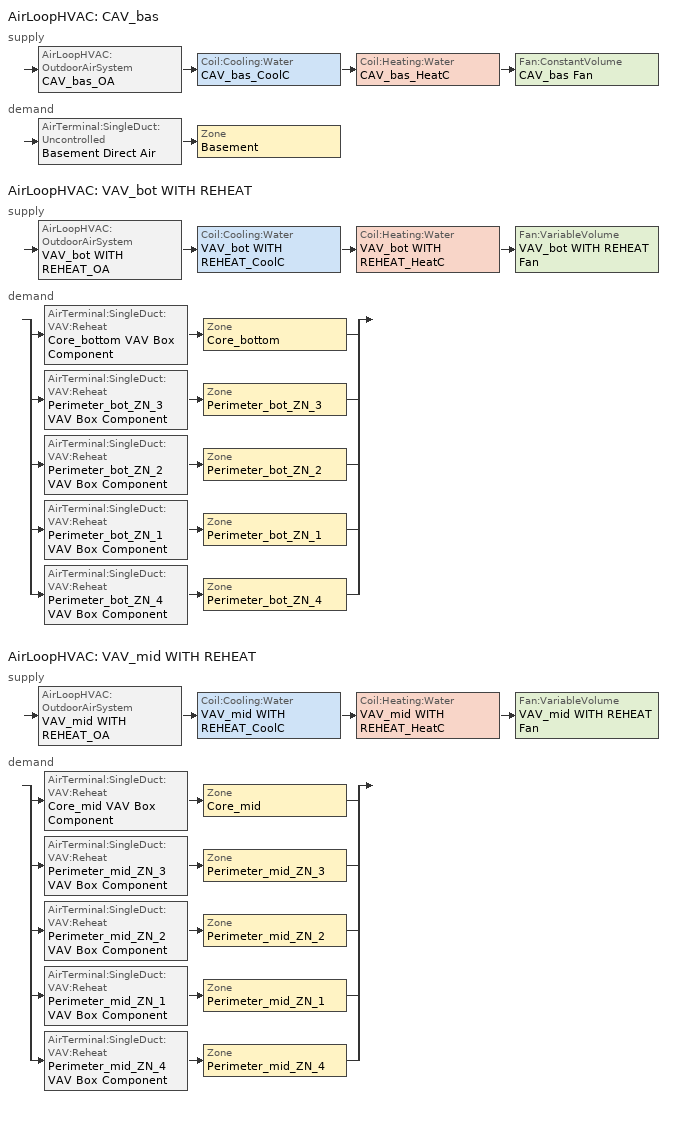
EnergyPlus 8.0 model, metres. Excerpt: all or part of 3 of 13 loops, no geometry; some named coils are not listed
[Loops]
AirLoopHVAC 'CAV_bas'
 supply: AirLoopHVAC:OutdoorAirSystem 'CAV_bas_OA' > Coil:Cooling:Water 'CAV_bas_CoolC' > Coil:Heating:Water 'CAV_bas_HeatC' > Fan:ConstantVolume 'CAV_bas Fan'
 demand: AirTerminal:SingleDuct:Uncontrolled 'Basement Direct Air' > Zone 'Basement'
AirLoopHVAC 'VAV_bot WITH REHEAT'
 supply: AirLoopHVAC:OutdoorAirSystem 'VAV_bot WITH REHEAT_OA' > Coil:Cooling:Water 'VAV_bot WITH REHEAT_CoolC' > Coil:Heating:Water 'VAV_bot WITH REHEAT_HeatC' > Fan:VariableVolume 'VAV_bot WITH REHEAT Fan'
 demand: split
  | AirTerminal:SingleDuct:VAV:Reheat 'Core_bottom VAV Box Component' > Zone 'Core_bottom'
  | AirTerminal:SingleDuct:VAV:Reheat 'Perimeter_bot_ZN_3 VAV Box Component' > Zone 'Perimeter_bot_ZN_3'
  | AirTerminal:SingleDuct:VAV:Reheat 'Perimeter_bot_ZN_2 VAV Box Component' > Zone 'Perimeter_bot_ZN_2'
  | AirTerminal:SingleDuct:VAV:Reheat 'Perimeter_bot_ZN_1 VAV Box Component' > Zone 'Perimeter_bot_ZN_1'
  | AirTerminal:SingleDuct:VAV:Reheat 'Perimeter_bot_ZN_4 VAV Box Component' > Zone 'Perimeter_bot_ZN_4'
AirLoopHVAC 'VAV_mid WITH REHEAT'
 supply: AirLoopHVAC:OutdoorAirSystem 'VAV_mid WITH REHEAT_OA' > Coil:Cooling:Water 'VAV_mid WITH REHEAT_CoolC' > Coil:Heating:Water 'VAV_mid WITH REHEAT_HeatC' > Fan:VariableVolume 'VAV_mid WITH REHEAT Fan'
 demand: split
  | AirTerminal:SingleDuct:VAV:Reheat 'Core_mid VAV Box Component' > Zone 'Core_mid'
  | AirTerminal:SingleDuct:VAV:Reheat 'Perimeter_mid_ZN_3 VAV Box Component' > Zone 'Perimeter_mid_ZN_3'
  | AirTerminal:SingleDuct:VAV:Reheat 'Perimeter_mid_ZN_2 VAV Box Component' > Zone 'Perimeter_mid_ZN_2'
  | AirTerminal:SingleDuct:VAV:Reheat 'Perimeter_mid_ZN_1 VAV Box Component' > Zone 'Perimeter_mid_ZN_1'
  | AirTerminal:SingleDuct:VAV:Reheat 'Perimeter_mid_ZN_4 VAV Box Component' > Zone 'Perimeter_mid_ZN_4'
[Sizing:Zone] Zone Cooling Design Supply Air Temperature Input Method=SupplyAirTemperature; Zone Cooling Design Supply Air Temperature {C}=12.8; Zone Heating Design Supply Air Temperature Input Method=SupplyAirTemperature; Zone Heating Design Supply Air Temperature {C}=40; Zone Cooling Design Supply Air Humidity Ratio {kg-H2O/kg-air}=0.0085; Zone Heating Design Supply Air Humidity Ratio {kg-H2O/kg-air}=0.008; Zone Heating Sizing Factor=0; Zone Cooling Sizing Factor=0; Cooling Design Air Flow Method=DesignDay; Cooling Design Air Flow Rate {m3/s}=0; Cooling Minimum Air Flow {m3/s}=0; Cooling Minimum Air Flow Fraction=0; Heating Design Air Flow Method=DesignDay; Heating Design Air Flow Rate {m3/s}=0
Name | Design Specification Outdoor Air Object
Basement | SZ DSOA Basement
Core_bottom | SZ DSOA Core_bottom
Core_mid | SZ DSOA Core_mid
Perimeter_bot_ZN_3 | SZ DSOA Perimeter_bot_ZN_3
Perimeter_bot_ZN_2 | SZ DSOA Perimeter_bot_ZN_2
Perimeter_bot_ZN_1 | SZ DSOA Perimeter_bot_ZN_1
Perimeter_bot_ZN_4 | SZ DSOA Perimeter_bot_ZN_4
Perimeter_mid_ZN_3 | SZ DSOA Perimeter_mid_ZN_3
Perimeter_mid_ZN_2 | SZ DSOA Perimeter_mid_ZN_2
Perimeter_mid_ZN_1 | SZ DSOA Perimeter_mid_ZN_1
Perimeter_mid_ZN_4 | SZ DSOA Perimeter_mid_ZN_4
[DesignSpecification:OutdoorAir]
Name | Outdoor Air Method | outside air flow per zone area {m3/s-m2} | Outdoor Air Flow per Zone {m3/s} | Zone Outdoor Air Method | Outdoor Air Flow per Person {m3/s-person} | Outdoor Air Flow per Zone Floor Area {m3/s-m2}
SZ DSOA Basement; SZ DSOA Core_bottom; SZ DSOA Core_mid; SZ DSOA Perimeter_bot_ZN_3; SZ DSOA Perimeter_bot_ZN_2; SZ DSOA Perimeter_bot_ZN_1; SZ DSOA Perimeter_bot_ZN_4; SZ DSOA Perimeter_mid_ZN_3; SZ DSOA Perimeter_mid_ZN_2; SZ DSOA Perimeter_mid_ZN_1; SZ DSOA Perimeter_mid_ZN_4 | Flow/Area | 0.000431773 | 0
CM DSOA Core_bottom; CM DSOA Perimeter_bot_ZN_1; CM DSOA Perimeter_bot_ZN_2; CM DSOA Perimeter_bot_ZN_3; CM DSOA Perimeter_bot_ZN_4; CM DSOA Core_mid; CM DSOA Perimeter_mid_ZN_1; CM DSOA Perimeter_mid_ZN_2; CM DSOA Perimeter_mid_ZN_3; CM DSOA Perimeter_mid_ZN_4 |  |  |  | Sum | 1e-08 | 0.000431773
[Sizing:System] Type of Load to Size On=Sensible; Preheat Design Temperature {C}=7; Preheat Design Humidity Ratio {kgWater/kgDryAir}=0.008; Precool Design Temperature {C}=12.8; Precool Design Humidity Ratio {kgWater/kgDryAir}=0.008; Central Cooling Design Supply Air Temperature {C}=12.8; Sizing Option=Coincident; 100% Outdoor Air in Cooling=No; 100% Outdoor Air in Heating=No; Central Cooling Design Supply Air Humidity Ratio {kg-H2O/kg-Air}=0.0085; Central Heating Design Supply Air Humidity Ratio {kgWater/kgDryAir}=0.008; Cooling Design Air Flow Method=DesignDay; Cooling Design Air Flow Rate {m3/s}=0; Heating Design Air Flow Method=DesignDay; Heating Design Air Flow Rate {m3/s}=0; System Outdoor Air Method=ZoneSum
Name | Design Outdoor Air Flow Rate {m3/s} | Minimum System Air Flow Ratio | Central Heating Design Supply Air Temperature {C}
CAV_bas | AUTOSIZE | 1 | 40
VAV_bot WITH REHEAT | 2.53804 | 0.3 | 12.8
VAV_mid WITH REHEAT | 25.3803 | 0.3 | 12.8
[AirLoopHVAC] Design Supply Air Flow Rate {m3/s}=AUTOSIZE
CAV_bas; VAV_bot WITH REHEAT; VAV_mid WITH REHEAT
[SetpointManager:SingleZone:Reheat]
CAV_bas SupAirTemp Manager: Control Variable=Temperature; Minimum Supply Air Temperature {C}=10; Maximum Supply Air Temperature {C}=50; Control Zone=Basement; Setpoint Node or NodeList=CAV_bas Supply Equipment Outlet Node
[SetpointManager:OutdoorAirReset] Control Variable=Temperature; Setpoint at Outdoor Low Temperature {C}=15.6; Outdoor Low Temperature {C}=10; Setpoint at Outdoor High Temperature {C}=12.8; Outdoor High Temperature {C}=21.1
Name | Setpoint Node or NodeList
VAV_bot Supply Air Temperature Manager | VAV_bot WITH REHEAT Supply Equipment Outlet Node
VAV_mid Supply Air Temperature Manager | VAV_mid WITH REHEAT Supply Equipment Outlet Node
[SetpointManager:MixedAir] Control Variable=Temperature
Name | Setpoint Node or NodeList
CAV_bas_CoolC SAT Manager | CAV_bas_CoolC-CAV_HeatCNode
CAV_bas_HeatC SAT Manager | CAV_bas_HeatC-CAV_FanNode
CAV_bas_OAMixed Air Temp Manager | CAV_bas_OA-CAV_CoolCNode
VAV_bot WITH REHEAT_CoolC SAT Manager | VAV_bot WITH REHEAT_CoolC-VAV WITH REHEAT_HeatCNode
VAV_bot WITH REHEAT_HeatC SAT Manager | VAV_bot WITH REHEAT_HeatC-VAV WITH REHEAT FanNode
VAV_bot WITH REHEAT_OAMixed Air Temp Manager | VAV_bot WITH REHEAT_OA-VAV WITH REHEAT_CoolCNode
VAV_mid WITH REHEAT_CoolC SAT Manager | VAV_mid WITH REHEAT_CoolC-VAV WITH REHEAT_HeatCNode
VAV_mid WITH REHEAT_HeatC SAT Manager | VAV_mid WITH REHEAT_HeatC-VAV WITH REHEAT FanNode
VAV_mid WITH REHEAT_OAMixed Air Temp Manager | VAV_mid WITH REHEAT_OA-VAV WITH REHEAT_CoolCNode
[SetpointManager:OutdoorAirPretreat] Control Variable=Temperature; Minimum Setpoint Temperature {C}=-99; Maximum Setpoint Temperature {C}=99; Minimum Setpoint Humidity Ratio {kgWater/kgDryAir}=0.00001; Maximum Setpoint Humidity Ratio {kgWater/kgDryAir}=1
Name | Setpoint Node or NodeList
CAV_bas Heat Exhchanger Supply Air Temp Manager | CAV_bas Heat Recovery Outlet Node
VAV_bot WITH REHEAT Heat Exhchanger Supply Air Temp Manager | VAV_bot WITH REHEAT Heat Recovery Outlet Node
VAV_mid WITH REHEAT Heat Exhchanger Supply Air Temp Manager | VAV_mid WITH REHEAT Heat Recovery Outlet Node
[Controller:WaterCoil] Control Variable=Temperature; Actuator Variable=FLOW; Maximum Actuated Flow {m3/s}=AUTOSIZE; Minimum Actuated Flow {m3/s}=0
Name | Action | Controller Convergence Tolerance {deltaC}
CAV_bas_CoolC_Controller; VAV_bot WITH REHEAT_CoolC_Controller; VAV_mid WITH REHEAT_CoolC_Controller | REVERSE
CAV_bas_HeatC_Controller; VAV_bot WITH REHEAT_HeatC_Controller; VAV_mid WITH REHEAT_HeatC_Controller | NORMAL | 0.0001
[Controller:OutdoorAir] Maximum Outdoor Air Flow Rate {m3/s}=AUTOSIZE; Economizer Control Type=DifferentialDryBulb; Economizer Control Action Type=ModulateFlow; Lockout Type=NoLockout; Minimum Limit Type=FixedMinimum; Minimum Outdoor Air Schedule=MinOA_MotorizedDamper_Sched
Name | Minimum Outdoor Air Flow Rate {m3/s} | Heat Recovery Bypass Control Type!- Heat Recovery Bypass Control Type!- Heat Recovery Bypass Control Type!- Heat Recovery Bypass Control Type!- Heat Recovery Bypass Control Type | Minimum Outdoor Air Flow Rate {m3/s}                      !- Minimum Outdoor Air Flow Rate {m3/s}
CAV_bas_OA_Controller | AUTOSIZE | BypassWhenOAFlowGreaterThanMinimum
VAV_bot WITH REHEAT_OA_Controller; VAV_mid WITH REHEAT_OA_Controller |  |  | AUTOSIZE
[Controller:MechanicalVentilation]
VAV_bot WITH REHEAT_DCV: ALWAYS_ON, Yes, VentilationRateProcedure, Core_bottom, CM DSOA Core_bottom, CM DSZAD Core_bottom, Perimeter_bot_ZN_1, CM DSOA Perimeter_bot_ZN_1, CM DSZAD Perimeter_bot_ZN_1, Perimeter_bot_ZN_2, CM DSOA Perimeter_bot_ZN_2, CM DSZAD Perimeter_bot_ZN_2, Perimeter_bot_ZN_3, CM DSOA Perimeter_bot_ZN_3, CM DSZAD Perimeter_bot_ZN_3, Perimeter_bot_ZN_4, CM DSOA Perimeter_bot_ZN_4, CM DSZAD Perimeter_bot_ZN_4
VAV_mid WITH REHEAT_DCV: ALWAYS_ON, Yes, VentilationRateProcedure, Core_mid, CM DSOA Core_mid, CM DSZAD Core_mid, Perimeter_mid_ZN_1, CM DSOA Perimeter_mid_ZN_1, CM DSZAD Perimeter_mid_ZN_1, Perimeter_mid_ZN_2, CM DSOA Perimeter_mid_ZN_2, CM DSZAD Perimeter_mid_ZN_2, Perimeter_mid_ZN_3, CM DSOA Perimeter_mid_ZN_3, CM DSZAD Perimeter_mid_ZN_3, Perimeter_mid_ZN_4, CM DSOA Perimeter_mid_ZN_4, CM DSZAD Perimeter_mid_ZN_4
[DesignSpecification:ZoneAirDistribution]
CM DSZAD Core_bottom; CM DSZAD Core_mid: Zone Air Distribution Effectiveness in Cooling Mode 1=1; Zone Air Distribution Effectiveness in Heating Mode 1=1
CM DSZAD Perimeter_bot_ZN_1; CM DSZAD Perimeter_mid_ZN_1: Zone Air Distribution Effectiveness in Cooling Mode 2=1; Zone Air Distribution Effectiveness in Heating Mode 2=1
CM DSZAD Perimeter_bot_ZN_2; CM DSZAD Perimeter_mid_ZN_2: Zone Air Distribution Effectiveness in Cooling Mode 3=1; Zone Air Distribution Effectiveness in Heating Mode 3=1
CM DSZAD Perimeter_bot_ZN_3; CM DSZAD Perimeter_mid_ZN_3: Zone Air Distribution Effectiveness in Cooling Mode 4=1; Zone Air Distribution Effectiveness in Heating Mode 4=1
CM DSZAD Perimeter_bot_ZN_4; CM DSZAD Perimeter_mid_ZN_4: Zone Air Distribution Effectiveness in Cooling Mode 5=1; Zone Air Distribution Effectiveness in Heating Mode 5=1
[Zone equipment]
Basement: Basement Direct Air
Core_bottom: Core_bottom VAV Box Component
Core_mid: Core_mid VAV Box Component
Perimeter_bot_ZN_3: Perimeter_bot_ZN_3 VAV Box Component
Perimeter_bot_ZN_2: Perimeter_bot_ZN_2 VAV Box Component
Perimeter_bot_ZN_1: Perimeter_bot_ZN_1 VAV Box Component
Perimeter_bot_ZN_4: Perimeter_bot_ZN_4 VAV Box Component
Perimeter_mid_ZN_3: Perimeter_mid_ZN_3 VAV Box Component
Perimeter_mid_ZN_2: Perimeter_mid_ZN_2 VAV Box Component
Perimeter_mid_ZN_1: Perimeter_mid_ZN_1 VAV Box Component
Perimeter_mid_ZN_4: Perimeter_mid_ZN_4 VAV Box Component
[AirTerminal:SingleDuct:Uncontrolled]
Basement Direct Air: Availability Schedule=ALWAYS_ON; Maximum Air Flow Rate {m3/s}=AUTOSIZE
[AirTerminal:SingleDuct:VAV:Reheat] Availability Schedule=ALWAYS_ON; Maximum Air Flow Rate {m3/s}=AUTOSIZE; Zone Minimum Air Flow Input Method=Constant; Maximum Hot Water or Steam Flow Rate {m3/s}=AUTOSIZE; Minimum Hot Water or Steam Flow Rate {m3/s}=0; Convergence Tolerance=0.001; Damper Heating Action=reverse; Maximum Flow Fraction During Reheat=0.5; Maximum Reheat Air Temperature {C}=40
Name | Constant Minimum Air Flow Fraction | Reheat Coil | Constant Minimum Air Flow Fractionrac
Core_bottom VAV Box Component | 0.294856 | Core_bottom VAV Box Reheat Coil
Core_mid VAV Box Component |  | Core_mid VAV Box Reheat Coil | 0.342229
Perimeter_bot_ZN_3 VAV Box Component | 0.232959 | Perimeter_bot_ZN_3 VAV Box Reheat Coil
Perimeter_bot_ZN_2 VAV Box Component | 0.2 | Perimeter_bot_ZN_2 VAV Box Reheat Coil
Perimeter_bot_ZN_1 VAV Box Component | 0.2 | Perimeter_bot_ZN_1 VAV Box Reheat Coil
Perimeter_bot_ZN_4 VAV Box Component | 0.2 | Perimeter_bot_ZN_4 VAV Box Reheat Coil
Perimeter_mid_ZN_3 VAV Box Component | 0.271494 | Perimeter_mid_ZN_3 VAV Box Reheat Coil
Perimeter_mid_ZN_2 VAV Box Component | 0.2 | Perimeter_mid_ZN_2 VAV Box Reheat Coil
Perimeter_mid_ZN_1 VAV Box Component | 0.2 | Perimeter_mid_ZN_1 VAV Box Reheat Coil
Perimeter_mid_ZN_4 VAV Box Component | 0.2 | Perimeter_mid_ZN_4 VAV Box Reheat Coil
[ZoneControl:Thermostat] Control Type Schedule=Dual Zone Control Type Sched
Name | Zone or ZoneList | Control 1
Basement Thermostat | Basement | Basement DualSPSched
Core_bottom Thermostat | Core_bottom | Core_bottom DualSPSched
Core_mid Thermostat | Core_mid | Core_mid DualSPSched
Perimeter_bot_ZN_3 Thermostat | Perimeter_bot_ZN_3 | Perimeter_bot_ZN_3 DualSPSched
Perimeter_bot_ZN_2 Thermostat | Perimeter_bot_ZN_2 | Perimeter_bot_ZN_2 DualSPSched
Perimeter_bot_ZN_1 Thermostat | Perimeter_bot_ZN_1 | Perimeter_bot_ZN_1 DualSPSched
Perimeter_bot_ZN_4 Thermostat | Perimeter_bot_ZN_4 | Perimeter_bot_ZN_4 DualSPSched
Perimeter_mid_ZN_3 Thermostat | Perimeter_mid_ZN_3 | Perimeter_mid_ZN_3 DualSPSched
Perimeter_mid_ZN_2 Thermostat | Perimeter_mid_ZN_2 | Perimeter_mid_ZN_2 DualSPSched
Perimeter_mid_ZN_1 Thermostat | Perimeter_mid_ZN_1 | Perimeter_mid_ZN_1 DualSPSched
Perimeter_mid_ZN_4 Thermostat | Perimeter_mid_ZN_4 | Perimeter_mid_ZN_4 DualSPSched
[ThermostatSetpoint:DualSetpoint]
Name | Heating Setpoint Temperature Schedule | Cooling Setpoint Temperature Schedule | Heating Setpoint Temperature Schedule Nameating Se | Cooling Setpoint Temperature Schedule Nameedule Na
Basement DualSPSched | HTGSETP_SCH_YES_OPTIMUM | CLGSETP_SCH_YES_OPTIMUM
Core_bottom DualSPSched; Core_mid DualSPSched; Perimeter_bot_ZN_3 DualSPSched; Perimeter_bot_ZN_2 DualSPSched; Perimeter_bot_ZN_1 DualSPSched; Perimeter_bot_ZN_4 DualSPSched; Perimeter_mid_ZN_3 DualSPSched; Perimeter_mid_ZN_2 DualSPSched; Perimeter_mid_ZN_1 DualSPSched; Perimeter_mid_ZN_4 DualSPSched |  |  | HTGSETP_SCH_YES_OPTIMUM | CLGSETP_SCH_YES_OPTIMUM
[Coil:Cooling:Water] Availability Schedule=ALWAYS_ON; Design Water Flow Rate {m3/s}=AUTOSIZE; Design Air Flow Rate {m3/s}=AUTOSIZE; Design Inlet Water Temperature {C}=AUTOSIZE; Design Inlet Air Temperature {C}=AUTOSIZE; Design Outlet Air Temperature {C}=AUTOSIZE; Design Inlet Air Humidity Ratio {kgWater/kgDryAir}=AUTOSIZE; Design Outlet Air Humidity Ratio {kgWater/kgDryAir}=AUTOSIZE; Type of Analysis=SimpleAnalysis; Heat Exchanger Configuration=CrossFlow
CAV_bas_CoolC; VAV_bot WITH REHEAT_CoolC; VAV_mid WITH REHEAT_CoolC
[Coil:Heating:Water] Availability Schedule=ALWAYS_ON; U-Factor Times Area Value {W/K}=AUTOSIZE; Maximum Water Flow Rate {m3/s}=AUTOSIZE; Performance Input Method=UFactorTimesAreaAndDesignWaterFlowRate; Rated Capacity {W}=AUTOSIZE; Rated Inlet Water Temperature {C}=82.2; Rated Inlet Air Temperature {C}=12.8; Rated Outlet Water Temperature {C}=71.1; Rated Outlet Air Temperature {C}=40
CAV_bas_HeatC; VAV_bot WITH REHEAT_HeatC; VAV_mid WITH REHEAT_HeatC
[Fan:ConstantVolume]
CAV_bas Fan: Availability Schedule=HVACOperationSchd; Fan Efficiency=0.6006; Pressure Rise {Pa}=1018.41; Maximum Flow Rate {m3/s}=AUTOSIZE; Motor Efficiency=0.924; Motor In Airstream Fraction=1
[Fan:VariableVolume] Availability Schedule=HVACOperationSchd; Pressure Rise {Pa}=1389.42; Maximum Flow Rate {m3/s}=AUTOSIZE; Fan Power Minimum Flow Rate Input Method=Fraction; Fan Power Minimum Flow Fraction=0.25; Motor In Airstream Fraction=1; Fan Power Coefficient 1=0.0408; Fan Power Coefficient 2=0.088; Fan Power Coefficient 3=-0.0729; Fan Power Coefficient 4=0.9437; Fan Power Coefficient 5=0
Name | Fan Efficiency | Motor Efficiency
VAV_bot WITH REHEAT Fan | 0.61165 | 0.941
VAV_mid WITH REHEAT Fan | 0.6253 | 0.962
[HeatExchanger:AirToAir:SensibleAndLatent] Availability Schedule=Always_On; Nominal Supply Air Flow Rate {m3/s}=AUTOSIZE; Sensible Effectiveness at 100% Heating Air Flow=0.7; Latent Effectiveness at 100% Heating Air Flow=0.6; Sensible Effectiveness at 75% Heating Air Flow=0.7; Latent Effectiveness at 75% Heating Air Flow=0.6; Sensible Effectiveness at 100% Cooling Air Flow=0.75; Latent Effectiveness at 100% Cooling Air Flow=0.6; Sensible Effectiveness at 75% Cooling Air Flow=0.75; Latent Effectiveness at 75% Cooling Air Flow=0.6; Supply Air Outlet Temperature Control=Yes; Heat Exchanger Type=Rotary; Frost Control Type=ExhaustOnly; Threshold Temperature {C}=-23.3; Initial Defrost Time Fraction=0.167; Rate of Defrost Time Fraction Increase {1/K}=1.44
Name | Nominal Electric Power {W}
CAV_bas OA Heat Recovery | 911.0574
VAV_bot WITH REHEAT OA Heat Recovery | 1871.04
VAV_mid WITH REHEAT OA Heat Recovery | 18260.4
[Schedule:Compact]
ALWAYS_ON: Through: 12/31, For: AllDays, Until: 24:00, 1
HVACOperationSchd: Through: 12/31, For: Weekdays SummerDesignDay, Until: 06:00, 0, Until: 22:00, 1, Until: 24:00, 0, For: Saturday WinterDesignDay, Until: 06:00, 0, Until: 18:00, 1, Until: 24:00, 0, For: Sunday Holidays AllOtherDays, Until: 24:00, 0
HTGSETP_SCH_YES_OPTIMUM: Through: 12/31, For: WinterDesignDay, Until: 05:00, 15.6, Until: 06:00, 17.6, Until: 07:00, 19.6, Until: 22:00, 21, Until: 24:00, 15.6, For: Weekdays, Until: 04:00, 15.6, Until: 05:00, 17.8, Until: 06:00, 20, Until: 22:00, 21, Until: 24:00, 15.6, For SummerDesignDay, Until: 24:00, 15.6, For: Saturday, Until: 04:00, 15.6, Until: 05:00, 17.8, Until: 06:00, 20, Until: 17:00, 21, Until: 24:00, 15.6, For: Sunday Holidays AllOtherDays, Until: 24:00, 15.6
CLGSETP_SCH_YES_OPTIMUM: Through: 12/31, For: SummerDesignDay, Until: 05:00, 26.7, Until: 06:00, 25.7, Until: 07:00, 25, Until: 22:00, 24, Until: 24:00, 26.7, For: Weekdays, Until: 04:00, 26.7, Until: 05:00, 25.6, Until: 06:00, 25, Until: 22:00, 24, Until: 24:00, 26.7, For: Saturday, Until: 04:00, 26.7, Until: 05:00, 25.6, Until: 06:00, 25, Until: 17:00, 24, Until: 24:00, 26.7, For WinterDesignDay, Until: 24:00, 26.7, For: Sunday Holidays AllOtherDays, Until: 24:00, 26.7
MinOA_MotorizedDamper_Sched: Through: 12/31, For: Weekdays SummerDesignDay, Until: 07:00, 0, Until: 22:00, 1, Until: 24:00, 0, For: Saturday WinterDesignDay, Until: 07:00, 0, Until: 18:00, 1, Until: 24:00, 0, For: Sunday Holidays AllOtherDays, Until: 24:00, 0
Dual Zone Control Type Sched: Through: 12/31, For: AllDays, Until: 24:00, 4
